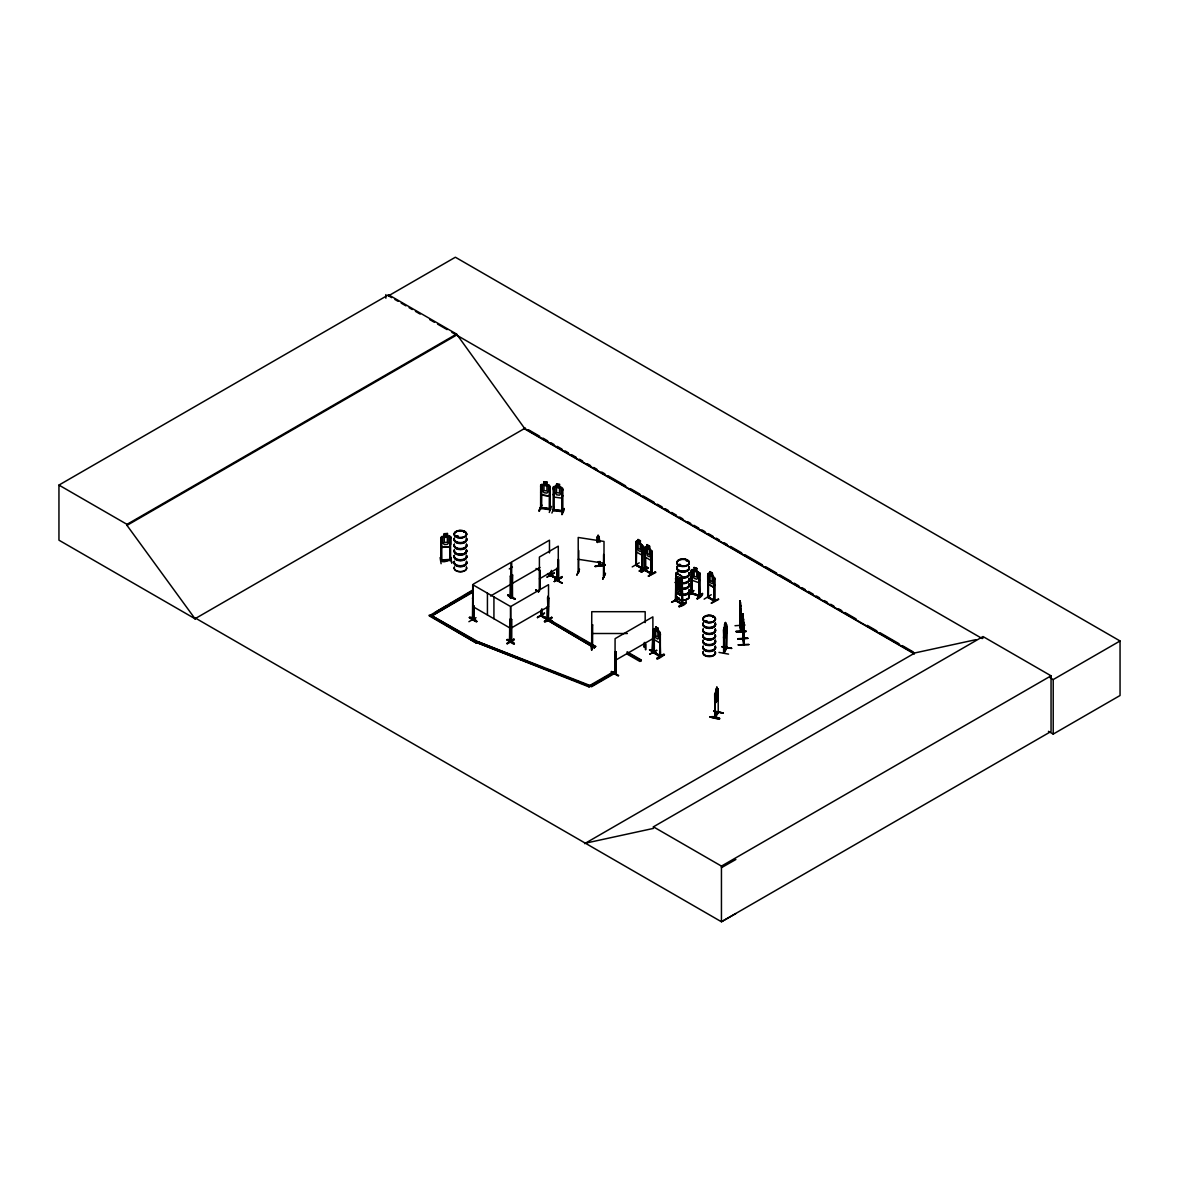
<?xml version="1.0" encoding="UTF-8"?>
<svg xmlns="http://www.w3.org/2000/svg" width="1179" height="1179" viewBox="0 0 1179 1179"><rect width="100%" height="100%" fill="white"/><g stroke="black" fill="none" stroke-linecap="round" stroke-linejoin="round"><path stroke-width="1.5" d="M740.25 611.312L740.412 613.331L740.545 605.254L740.869 631.546L739.793 625.843M740.736 630.632L740.338 625.872M741.223 630.986L741.149 630.102M692.176 569.457L699.766 573.009L699.751 596.456L691.145 593.538L691.233 570.164L694.107 570.12M692.102 593.037L691.145 592.713M699.751 595.66L698.97 595.955M699.928 596.279L691.366 593.317L691.38 570.179M743.581 619.579L743.698 644.648L743.242 638.591M714.666 701.343L715.122 703.495L717.775 699.309L718.129 688.904L718.247 712.823M718.984 652.4L728.548 654.124M743.271 626.447L743.418 625.238M710.009 717.009C715.8 714.931 728.534 722.27 710.009 717.009L719.411 718.954M710.171 716.699L719.603 718.276M538.567 591.917L535.752 590.207L538.715 591.77M535.723 590.281L538.759 591.342M726.5 647.846L723.582 653.122M726.279 647.551L726.971 647.02L726.721 648.362L726.456 624.369L726.279 648.347L726.912 626.034M741.237 631.399L740.265 625.843M743.227 639.431L742.962 613.787L743.212 616.735M457.953 536.637L457.29 535.708L458.086 536.357M463.598 532.23L463.907 531.906M679.06 564.8L680.416 564.49M679.148 564.608L680.416 564.8M679.104 565.168L680.607 564.667M686.443 561.13L687.106 561.071M705.086 621.466L706.766 620.906M705.248 621.097L706.177 620.64M705.293 621.466L706.604 620.788M706.575 621.2L706.074 620.861M713.044 617.28L713.398 616.985M712.632 617.428L713.221 616.853M714.739 701.446L714.666 694.195L718.085 688.993M718.173 711.453L714.754 717.554M716.95 689.877L716.891 687.018L715.24 693.296L715.063 717.746L715.226 716.861M717.819 711.939L718.542 711.556L718.099 712.322M718.497 712.396L715.093 717.702L715.078 695.33M725.542 625.386L725.468 622.527L724.039 628.864L724.009 653.313L726.942 647.787M742.667 622.792L742.667 615.644M740.265 603.766L739.881 602.086L739.896 626.388M724.289 652.694L723.921 651.899L724.127 653.225M469.316 617.56C472.573 615.114 484.481 628.171 469.316 617.56L476.463 621.584M469.655 617.31L476.773 621.377M508.12 595.1L515.297 598.755M506.852 639.858C510.094 637.323 522.002 650.572 506.882 639.784M611.533 671.735L618.68 675.434M611.577 671.367L611.179 672.045L618.341 676.039M600.008 565.08L598.608 561.602M642.688 552.863L641.892 555.176L642.688 552.966M651.81 558.153L650.941 560.408L645.473 557.254L644.839 554.13M659.444 642.584L660.373 640.462M660.299 640.389L659.503 642.702L654.05 639.563L653.328 636.468M707.636 581.159L708.358 584.239L713.811 587.393L714.621 585.079M713.811 587.393L714.621 585.182M675.434 600.627L682.494 604.635L682.302 579.095L681.58 576L676.053 572.891L675.98 592.683L681.491 595.793L682.228 593.523M681.491 595.793L682.376 593.538M678.883 586.685L678.736 586.803M441.005 544.727L441.992 547.321L449.597 546.938L450.702 544.138L450.702 536.931L449.553 536.062L441.933 536.519L440.917 537.609L440.74 560.998L440.799 538.98L441.698 538.921L441.845 560.924L440.725 559.966M540.763 485.114L541.721 484.348L549.09 485.306L550.239 486.382L550.254 509.77L540.616 508.444L540.675 485.011L543.873 484.495M541.5 486.75L540.616 486.632L541.5 486.75L541.367 508.606C542.266 507.162 552.936 509.181 550.18 509.814M543.873 481.798L547.071 482.255L543.873 481.798L543.961 484.657L542.355 485.321L542.355 490.331L543.961 492.704L546.938 493.117L548.53 491.201L548.53 486.19L546.938 485.07L547.071 482.255M540.645 492.262L541.633 495.062L549.163 496.05L550.269 493.529M547.071 484.937L549.134 485.217M541.235 505.393L538.847 511.067L541.677 505.069M541.706 505.054L539.392 511.141M549.355 487.634L550.239 487.752L549.355 487.634L549.281 509.637M540.704 507.692C543.136 508.134 539.805 506.469 540.822 508.223C539.776 505.835 562.516 511.804 541.677 507.81M553.098 510.478L553.26 487.06C557.77 487.31 554.719 482.55 559.657 484.304L559.524 487.133L561.116 488.239L561.116 493.249L559.524 495.18L556.532 494.767L554.941 492.395L554.941 487.384L556.532 486.721L556.562 483.965M554.159 488.607L553.202 488.681L554.159 488.607L554.189 510.64L553.098 509.682M553.231 494.325L554.218 497.125L561.749 498.113L562.825 495.652M554.218 497.125L553.364 487.119M551.492 506.41L549.267 512.452M559.627 487.06L562.825 488.445L562.84 511.833L553.231 510.522M561.69 487.34L554.248 486.308M554.174 507.501L551.905 513.071M561.867 489.889L562.825 489.816L561.867 489.889L561.941 511.774L561.941 489.683M554.086 509.829C579.022 512.158 547.69 510.581 554.159 509.623M562.928 510.846L554.263 509.873M561.72 514.545L564.078 508.473L562.236 514.575M699.663 580.171L698.734 582.603L692.102 580.333L691.233 577.356M550.166 493.5L549.075 496.005L541.736 494.929M554.277 572.876L547.248 576.958M537.432 617.56L544.212 613.316M578.742 550.593L578.697 572.611L578.167 571.756M576.929 575.219L579.493 569.177L576.929 574.777M603.604 576.531L603.663 554.454L603.619 576.502M603.53 575.883L604.134 576.28M602.867 578.815L605.402 573.186L602.823 578.771M602.823 579.228L605.461 573.598M639.269 562.855L632.209 566.907M641.243 572.169L648.332 567.747M656.895 650.381L649.821 654.139M704.128 599.153L711.276 594.717M468.903 621.701L476.007 617.693M440.121 557.608L441.108 563.724M472.381 619.903L473.413 620.11L472.691 597.915L472.47 619.933M509.608 640.58L510.286 641.73L509.814 619.358L509.962 641.17M676.083 579.169L675.434 578.801L676.333 579.036L676.068 601.039L675.832 599.684M681.948 603.471C665.899 595.454 687.711 605.505 681.816 603.501M550.681 575.514L557.741 579.523M551.227 575.043L551.359 575.897L551.625 572.066M557.033 568.204L557.52 578.683M557.991 578.58L551.448 575.323M540.896 615.733L541.692 616.16L541.618 610.663M541.942 615.217L541.205 614.76L541.603 616.16M541.618 616.116L541.868 608.703M548.235 619.653C549.768 618.695 542.738 619.078 541.235 615.6L541.235 610.147M636.483 541.323L642.761 545.715L642.688 569.133L635.673 565.08M636.365 564.741L635.658 564.314L636.233 565.493L636.631 550.814M642.039 546.938L642.923 547.174L642.039 546.938L641.951 568.75L642.437 567.821L642.997 569.03L635.982 564.933L635.864 541.78M644.839 569.619L645.694 569.752M645.031 569.354L645.694 570.548M651.132 574.04L651.265 573.009M645.031 570.15L651.972 574.217L651.456 573.068M653.299 652.694L660.373 656.703L660.299 633.241M654.08 652.488C674.476 662.834 639.18 644.869 660.549 656.511L659.901 634.331L659.665 656.364L660.048 655.347M659.577 656.276L660.505 656.452M708.166 596.898L708.387 597.738L708.564 581.203M707.592 597.326L714.695 601.378L714.695 577.931L708.387 573.421L707.68 597.355M713.973 579.154L714.857 579.375L713.973 579.154L713.914 600.995L714.828 600.332M724.687 624.516L725.586 622.556M724.687 625.415L725.277 624.325M724.599 627.051L723.523 629.792L723.98 638.93M726.529 624.472L725.586 625.238M726.249 624L723.626 629.807L723.626 653.254M723.921 630.883L724.039 653.24M723.965 639.062C730.803 618.4 723.729 645.311 723.552 636.925M721.99 646.903L731.717 648.317L722.137 646.564M726.279 647.772L724.289 652.134M512.217 595.911L511.922 597.252L512.585 575.013L511.701 575.249L512.585 575.013M549.723 574.615C548.869 577.99 548.618 570.474 553.305 577.194M615.011 672.988L615.792 672.531M716.67 687.917L715.992 689.877L716.67 688.801M715.019 703.48L717.775 699.309M713.634 711.291L723.243 712.986L713.811 710.966M715.447 716.581L717.79 712.293M456.42 535.959L456.465 536.637M457.894 536.519L457.349 536.769M440.695 560.791L450.599 560.393L450.599 536.976M450.555 538.376L449.656 538.435L449.803 560.497C452.205 557.151 445.367 563.916 440.946 561.012M597.252 542.222L597.635 536.43L597.576 542.546M597.281 536.917L599.492 540.778M592.728 646.195L591.858 646.225M645.252 646.195L644.382 646.195M645.252 646.991L644.206 646.991L644.279 642.467M507.825 595.292L514.958 599.359M558.595 581.35L558.286 559.391L558.286 581.203M441.02 537.639L441.933 536.519M694.048 567.497L694.151 570.297L692.736 570.71L692.736 575.72L694.151 578.344L696.789 579.257L698.204 577.592L698.204 572.581L696.789 571.196L696.936 568.411L694.048 567.497L696.789 568.514M692.014 571.992L691.233 571.727L692.014 571.992L692.014 593.848M696.877 571.152L699.707 573.053M698.882 574.35L699.84 574.438L698.882 574.35L699.663 596.471M689.479 594.496L693.783 590.473L688.61 595.469M688.551 595.808L693.665 590.826M699.663 595.675L691.233 592.772M692.191 571.815L692.176 593.597M702.404 593.435C704.187 596.751 689.42 603.619 702.463 593.494M697.29 598.858L702.463 593.789L697.349 598.77M680.032 585.123L678.721 586.877L676.79 583.325L678.308 580.996L676.79 576.929L678.795 580.702C679.679 576.988 682.464 579.994 679.266 581.542L680.755 585.388L678.765 581.866L676.849 583.222L678.264 587.216C675.007 588.778 677.925 591.843 678.765 588.1L680.784 591.843L679.237 587.79L680.74 585.654L677.763 583.752M473.147 619.314L473.929 618.061M474.076 619.093L474.105 605.977M510.772 597.959L510.404 596.957M510.772 597.163L510.404 597.753M512.541 596.883L512.334 574.866M548.751 574.807C548.883 577.872 549.635 572.611 549.473 575.249L548.766 575.661L549.547 575.205M511.642 640.551L511.141 640.904M510.787 641.494L510.758 606.492L548.53 584.681L548.471 619.83L578.373 637.102M511.642 619.506L510.758 619.741L511.642 619.506L511.642 641.347M615.969 651.692L615.084 651.928L615.969 651.692L616.042 673.548L615.011 673.784L615.792 673.327M653.122 651.353L652.164 652.341L652.945 651.884L652.871 616.853L615.084 638.664L615.011 673.784M653.122 630.249L652.4 652.473L653.122 652.09L652.871 630.117L652.164 652.341M450.702 559.583L449.803 559.701M476.699 642.555L477.79 641.627L591.504 686.075L615.114 672.443L613.743 671.647L590.134 685.279L589.043 686.9L476.699 642.555L589.043 686.222M589.043 686.9L612.166 673.238M653.122 652.149L654.212 652.016M679.31 564.373L678.898 565.168M706.707 621.362L705.057 621.23M635.776 565.183L636.527 541.176C639.652 545.125 637.353 535.015 638.104 542.266L636.955 542.487L636.955 547.498L638.104 550.313L640.285 551.566L641.45 550.092L641.45 545.081L640.285 543.519L640.433 540.748L638.031 539.451M635.79 541.706L636.527 541.176M707.724 574.04L708.461 573.377M654.139 628.702C651.825 629.173 658.899 629.91 659.533 631.9L660.373 633.241L659.562 631.826M675.331 582.485L676.112 581.94L681.521 584.99M591.711 645.93L592.757 646.387M591.652 646.755L592.757 646.962L591.681 646.991L591.755 611.695L645.178 611.695L645.178 622.6M592.654 646.21L592.551 647.02L592.654 624.944L591.755 624.944L592.654 624.944M644.309 646.991L644.176 645.974L645.281 645.959M539.702 570.105L539.643 589.706M539.392 591.313L539.392 557.048L558.286 546.142L558.315 581.556L558.522 559.539M555.058 579.051L562.177 583.133M677.674 580.053L680.032 581.38L677.689 580.23M676.009 581.866L675.258 582.411L676.068 583.723L677.733 584.592L676.643 582.986L676.643 577.975L677.807 576.502L679.974 577.754L681.138 580.569L681.123 590.664L679.959 592.153L677.763 590.915L676.584 588.1L676.584 583.089L677.763 582.868M680.032 584.062L681.123 585.654L679.974 585.801M682.302 586.376L681.55 584.917L682.302 586.376L679.974 585.978L679.974 588.66M510.374 576.015L511.259 575.779L510.551 598.004L510.374 576.015L511.259 575.779M473.324 598.284L472.44 598.062M510.374 597.738L511.008 562.383L473.221 584.194L473.162 620.272L472.47 619.137M473.162 619.712L474.105 619.034L473.87 605.844M512.334 596.677L511.627 597.105L511.701 561.985L549.473 540.174L549.473 552.907M548.78 598.077L547.896 598.298L548.78 598.077L548.132 620.301L547.999 596.338M545.553 617.516L552.686 621.569L545.214 617.295M506.941 643.292L513.97 639.18L507.279 643.881M506.955 643.675L514.324 639.814L513.941 639.136M548.25 620.228L547.528 597.429M682.228 579.14L681.713 604.267L682.022 582.279L682.744 604.503L675.685 600.479L675.685 578.668M682.67 582.647L681.771 582.426M679.001 597.989L671.573 602.336L679.001 598.446M678.957 598.313L671.927 602.115M686.134 602.056C686.782 606.094 669.333 609.794 686.193 602.13M679.104 606.625L686.193 602.425L679.192 606.625M649.496 649.924L657.027 653.755L649.894 649.688M615.084 672.855L616.042 673.548L615.718 651.56M195.891 618.341L195.124 618.798L58.95 540.174L58.95 485.085L388.539 294.794L456.582 334.07L524.626 428.449L914.197 653.372M388.539 294.794L388.539 295.811L455.374 257.228L1120.05 640.978L1120.05 695.507L1053.215 734.09L1048.44 731.319M58.95 485.085L126.993 524.36L456.582 334.07M735.873 913.548L721.445 921.772L195.802 618.297L195.021 618.739L126.993 525.377L456.582 335.087M195.021 618.739L525.392 428.006M429.185 615.158L476.404 643.1L429.185 615.836L473.059 589.824M509.269 568.926L512.423 567.099M435.287 612.314L446.296 605.962M449.45 604.134L460.473 597.782M463.612 595.955L473.059 590.502M472.867 591.534L431.941 615.836L472.867 592.212M490.538 596.014L511.008 584.194M511.701 583.797L540.026 567.438M539.392 578.86L558.286 567.954M554.277 573.171L546.879 577.135M557.328 578.167L550.77 575.544L550.74 571.844M556.96 579.066L558.006 579.346L551.094 575.352M554.336 581.498C577.946 566.996 538.832 590.266 561.808 577.636M554.395 581.453L561.513 577.401M635.997 543.165L636.365 565.537M640.359 543.475L642.761 545.715L642.54 569.133M635.717 548.942L636.424 552.023L641.966 555.132M476.404 642.422L477.79 641.627L544.167 668.11M647.168 547.321L647.168 544.624L647.168 547.498L646.004 547.719L647.168 555.545L649.334 556.797L650.499 555.324L649.482 545.965L649.408 548.707L651.81 550.947L651.987 574.188M645.444 548.898L644.795 548.53L645.296 570.724M510.758 628.304L548.53 606.492M541.279 614.804L541.692 615.364M651.736 550.991L651.589 574.35M537.491 617.678L544.58 613.139L537.491 617.221M651.088 552.17L651.972 552.406L651.088 552.17L651.088 574.07L651.339 557.475M547.203 618.769L548.132 618.754M551.713 617.295C534.809 624.796 552.199 621.407 551.654 617.221M551.757 617.678L544.639 621.731L552.023 617.825M642.658 568.381L636.454 564.962L642.997 568.234M639.372 570.724C661.67 558.33 624.678 579.994 646.475 566.672M639.401 571.108L646.49 567.011M641.302 572.287L648.391 567.733L641.302 571.83M648.391 575.912L655.509 571.859L648.435 575.986M655.863 572.449L648.435 576.28M675.611 599.639L675.434 600.701L676.127 572.847L681.58 576M682.302 579.169L681.506 576.045M676.068 583.723L681.565 586.803M712.219 573.038L713.369 577.297L713.369 582.308L712.219 583.782L710.038 582.529L708.888 579.714L710.038 571.609L712.367 572.95L712.293 575.676L714.621 577.975L714.592 601.378M710.038 574.291L710.038 571.609M714.459 600.538L714.931 601.231L707.931 597.193L707.68 575.514L708.564 575.75M594.319 647.212L595.69 646.416L594.319 647.89L547.085 619.948L594.319 647.89M708.358 584.239L713.899 587.348M655.73 629.615L655.73 626.933L658.059 628.274L658.059 630.957M658.059 628.274L655.657 626.977M653.299 651.899L654.33 652.915L654.257 631.06M713.899 600.347L708.387 597.178L714.695 600.583M711.305 602.926L718.409 598.873M718.718 599.418L711.364 603.353M615.084 660.476L652.871 638.664M660.549 634.7L659.665 634.479M547.572 669.436L591.504 686.767L615.114 673.135L613.743 671.647M627.346 653.534L641.317 660.682L639.932 661.478L627.346 654.212M664.44 654.787C649.717 665.339 660.608 652.562 664.44 654.802M656.998 658.28L664.042 654.124M664.131 654.581L656.998 658.589M584.607 843.663L914.978 652.915L975.844 639.681M585.373 843.206L653.417 828.41L653.417 826.833L983.006 636.542L1051.049 675.818L1051.049 731.481L721.445 921.772L721.445 866.108L1051.049 675.818M983.006 638.119L982.24 638.576L451.837 332.345M1050.062 677.733L1053.215 679.561L1120.05 640.978M721.445 867.7L735.873 859.476M600.303 564.829L599.58 565.139L599.654 561.543M615.394 673.916L615.335 652.061M457.747 536.637L457.526 535.841M512.054 597.178L511.937 575.381M510.669 597.974L510.625 576.148M473.516 618.607L474.179 618.43M691.321 592.536L692.176 592.801M714.268 600.818L714.223 579.007M659.827 656.099L659.901 634.331M597.252 536.828L597.281 542.281M599.905 542.296L599.065 536.828L599.345 541.367M595.248 566.053C624.973 561.248 575.043 569.486 605.063 565.257M595.262 566.436L605.063 565.272M649.57 649.806L656.688 653.873M447.445 536.253L447.43 533.497L444.174 533.704L444.174 536.445M447.342 533.66L444.291 533.851L444.291 536.533L442.656 537.521L442.656 542.532L444.291 544.58L447.342 544.389L448.978 542.148L448.978 537.138L447.342 536.342L447.43 533.497M449.508 546.791L441.919 547.41L440.917 544.801M450.702 557.372L451.763 563.12L450.687 557.328M440.74 560.202L449.553 559.686M739.955 603.471L740.206 600.686L740.53 605.284M740.545 602.572L739.97 626.358L740.338 625.076M741.105 609.13L741.208 631.458M739.778 609.631L740.648 617.324L740.751 615.305M735.003 625.725L745.025 625.032M741.178 630.205L741.178 631.001M736.05 631.354L746.071 631.561L736.064 631.443M676.039 600.199L675.479 599.89M676.068 601.039L676.333 591.755M472.602 619.682L473.413 620.11M742.652 615.541L742.858 639.534M743.271 618.371L743.61 644.618M743.949 622.232L744.037 644.633L743.153 638.944M742.755 625.99C742.21 615.482 743.61 635.835 743.581 628.407M737.892 638.826L747.913 638.458M737.936 639.151L747.913 638.148L737.936 638.694M748.871 644.382C733.692 645.399 734.841 644.545 748.901 644.677M642.29 568.617L642.29 546.805M645.149 570.223L645.046 548.397M550.991 575.337L550.991 571.697M651.707 573.598L645.517 570.194L651.619 573.539M547.675 619.24L547.822 619.594M645.399 643.911L645.385 649.644M591.681 649.747C590.694 630.161 592.167 661.92 591.49 645.355M591.755 633.506L627.375 633.506M562.766 511.863L562.634 511.038M511.347 641.184L511.391 619.373M578.211 559.273L604.016 563.267M548.073 620.301L547.926 596.338M724.495 624.339L724.628 627.081M722.005 646.755L731.599 648.494M713.663 711.173L723.081 713.162M599.757 565.64L599.875 562.044M541.485 508.326L541.588 486.559M645.281 646.755L644.279 646.962M645.827 649.688L645.768 643.911M692.279 593.096L699.545 595.631M682.14 604.105L681.698 603.397M472.838 619.727L472.691 584.666L510.463 606.478L510.522 641.494M708.211 597.679L708.314 575.883M557.52 579.478L557.667 568.573M547.778 618.96L541.692 615.585L547.454 618.621M578.211 572.552L578.211 537.462L604.016 541.456L603.943 576.575M698.926 596.235L699.073 574.173M553.629 577.062L547.542 573.583L553.231 576.84M515.164 599.286L507.633 595.454L508.178 594.688M511.715 640.713L510.92 641.744L510.993 619.889M562.191 583.178L554.882 578.756L562.029 583.207M535.9 589.765L538.744 591.401M388.539 295.811L391.708 297.639M394.877 299.466L398.045 301.293M401.199 303.121L405.944 305.862M409.113 307.69L412.282 309.517M415.45 311.344L420.196 314.086M429.687 319.568L434.432 322.309M437.601 324.137L447.092 329.604M528.575 429.834L539.702 436.259M542.885 438.102L547.66 440.858M550.829 442.685L554.012 444.527M557.195 446.355L561.97 449.111M565.154 450.953L568.322 452.795M571.506 454.622L576.28 457.378M579.464 459.221L582.632 461.048M587.407 463.804L590.591 465.646M593.774 467.473L596.942 469.316M601.717 472.072L604.901 473.899M608.084 475.741L625.577 485.836M630.338 488.592L639.888 494.104M643.056 495.932L654.198 502.357M657.366 504.199L662.141 506.955M665.324 508.783L668.508 510.625M671.691 512.467L676.451 515.208M679.635 517.05L682.818 518.893M687.578 521.634L690.761 523.476M693.945 525.318L698.72 528.074M701.903 529.902L705.071 531.744M708.255 533.571L713.03 536.327M716.213 538.169L719.382 539.997M724.157 542.753L727.34 544.595M730.523 546.422L741.65 552.848M744.833 554.69L762.327 564.785M765.495 566.627L776.637 573.053M779.805 574.88L790.947 581.321M794.115 583.148L798.89 585.904M802.074 587.746L805.257 589.574M808.44 591.416L813.201 594.172M816.384 595.999L819.567 597.841M824.327 600.597L827.511 602.425M830.694 604.267L833.877 606.094M838.652 608.85L841.821 610.693M845.004 612.52L856.131 618.96M867.272 625.386L876.808 630.883M879.991 632.725L899.076 643.734M902.244 645.576L913.386 652.002M523.579 428.301L914.432 653.962M708.387 573.421L710.126 574.424M647.079 544.669L649.482 545.965M647.242 547.454L644.766 546.982L644.736 570.385L651.736 574.35M645.532 546.555L651.663 550.976M677.807 583.649L679.974 584.902M679.974 588.483L677.733 587.275L680.062 588.616M654.006 631.207L653.358 630.839L653.402 652.709L653.402 629.232M536.032 568.47L539.171 570.282M656.556 650.263L649.865 654.124M627.14 651.825L641.317 660.004M627.14 652.503L641.317 660.682M548.471 619.152L595.69 646.416M540.984 615.747L547.926 619.756M581.527 638.93L590.974 644.382M472.691 606.478L510.463 628.289M477.79 641.627L430.556 615.04M433.71 616.868L477.79 642.304M653.417 826.833L721.445 866.108M645.178 645.959L645.075 647.02L645.178 642.467M679.163 564.992L679.045 565.286M551.713 575.706L551.374 570.385M449.567 536.121L450.717 536.99M509.505 641.347L509.814 619.358M540.984 615.777L540.984 610.295M599.035 536.858L598.107 535.015L598.136 537.845M598.785 537.02L598.269 535.914L598.785 537.904M598.917 540.454L598.136 538.744L598.136 542.075M598.269 561.661L600.214 565.625L599.978 561.499M598.269 562.221L599.875 565.684M715.24 698.307L715.8 699.56L717.421 694.858L716.847 687.165M724.039 633.86L724.525 635.113L725.925 630.367L725.468 622.527M691.38 577.327L692.22 580.215M707.798 581.144L708.491 584.136M714.769 701.372L715.122 703.495M449.553 559.45L441.698 559.937M740.103 600.686L740.368 602.734M739.881 602.086L740.633 606.551M740.412 611.194L740.117 604.414M742.755 615.187L743.581 619.653M742.976 617.531L743.271 619.284M742.976 622.527L743.271 624.295M743.124 626.476L742.829 621.584M739.955 608.482L740.117 611.577M1053.215 679.561L1053.215 734.09M743.079 613.787L743.168 638.989M714.769 694.21L714.739 717.687M699.663 573.009L699.53 596.441M657.897 628.363L659.061 632.607L659.061 637.618L657.897 639.092L655.73 637.854L654.566 635.024L655.73 626.933M654.257 636.513L654.08 653.063M645.679 557.859L645.753 570.621M557.284 568.057L557.387 578.992M547.528 606.522L547.321 619.447L547.277 606.654M543.976 481.916L543.976 484.598M540.778 485.055L540.778 492.203M539.953 570.253L539.953 589.515M493.927 596.928L493.927 618.739M487.428 593.17L487.428 614.981M385.872 294.588L385.872 298.199M126.993 524.36L126.993 525.377M466.427 549.782A6.219 3.596 0 0 1 460.414 554.307A6.219 3.596 0 0 1 454.416 549.782M466.457 539.054A6.249 3.611 0 0 1 460.414 543.593A6.249 3.611 0 0 1 454.387 539.054M466.457 538.037A6.249 3.611 0 0 1 460.414 542.591A6.249 3.611 0 0 1 454.387 538.037M466.457 545.066A6.249 3.611 0 0 1 460.414 549.606A6.249 3.611 0 0 1 454.387 545.066M466.545 544.713A6.337 3.655 0 0 1 460.414 549.311A6.337 3.655 0 0 1 454.298 544.713M466.545 544.403A6.337 3.655 0 0 1 460.414 549.001A6.337 3.655 0 0 1 454.298 544.403M466.457 544.064A6.249 3.611 0 0 1 460.414 548.603A6.249 3.611 0 0 1 454.387 544.064M466.545 538.685A6.337 3.655 0 0 1 460.414 543.298A6.337 3.655 0 0 1 454.298 538.685M466.545 538.376A6.337 3.655 0 0 1 460.414 542.988A6.337 3.655 0 0 1 454.298 538.376M466.471 549.915A6.263 3.611 0 0 1 460.414 554.454A6.263 3.611 0 0 1 454.372 549.915M466.457 550.121A6.249 3.611 0 0 1 460.414 554.661A6.249 3.611 0 0 1 454.387 550.121M466.412 550.667A6.204 3.581 0 0 1 460.414 555.176A6.204 3.581 0 0 1 454.416 550.667M466.471 567.07A6.263 3.611 0 0 1 460.414 571.609A6.263 3.611 0 0 1 454.372 567.07M466.457 556.208A6.249 3.611 0 0 1 460.414 560.747A6.249 3.611 0 0 1 454.387 556.208M466.457 555.191A6.249 3.611 0 0 1 460.414 559.745A6.249 3.611 0 0 1 454.387 555.191M466.457 562.221A6.249 3.611 0 0 1 460.414 566.76A6.249 3.611 0 0 1 454.387 562.221M466.545 561.867A6.337 3.655 0 0 1 460.414 566.465A6.337 3.655 0 0 1 454.298 561.867M466.545 561.558A6.337 3.655 0 0 1 460.414 566.156A6.337 3.655 0 0 1 454.298 561.558M466.457 561.219A6.249 3.611 0 0 1 460.414 565.758A6.249 3.611 0 0 1 454.387 561.219M466.545 555.84A6.337 3.655 0 0 1 460.414 560.452A6.337 3.655 0 0 1 454.298 555.84M466.545 555.53A6.337 3.655 0 0 1 460.414 560.143A6.337 3.655 0 0 1 454.298 555.53M466.471 567.261A6.263 3.611 0 0 1 460.414 571.815A6.263 3.611 0 0 1 454.372 567.261M715.24 634.611A6.219 3.596 0 0 1 709.227 639.136A6.219 3.596 0 0 1 703.229 634.611M715.255 623.883A6.234 3.596 0 0 1 709.227 628.422A6.234 3.596 0 0 1 703.215 623.883M715.27 622.88A6.249 3.611 0 0 1 709.227 627.42A6.249 3.611 0 0 1 703.2 622.88M715.255 629.91A6.234 3.596 0 0 1 709.227 634.435A6.234 3.596 0 0 1 703.215 629.91M715.358 629.542A6.337 3.655 0 0 1 709.227 634.14A6.337 3.655 0 0 1 703.111 629.542M715.358 629.232A6.337 3.655 0 0 1 709.227 633.83A6.337 3.655 0 0 1 703.111 629.232M715.27 628.893A6.249 3.611 0 0 1 709.227 633.432A6.249 3.611 0 0 1 703.2 628.893M715.358 623.514A6.337 3.655 0 0 1 709.227 628.127A6.337 3.655 0 0 1 703.111 623.514M715.358 623.205A6.337 3.655 0 0 1 709.227 627.817A6.337 3.655 0 0 1 703.111 623.205M715.24 634.995A6.219 3.596 0 0 1 709.227 639.519A6.219 3.596 0 0 1 703.229 634.995M715.24 635.496A6.219 3.596 0 0 1 709.227 640.005A6.219 3.596 0 0 1 703.229 635.496M715.24 651.766A6.219 3.596 0 0 1 709.227 656.29A6.263 3.611 0 0 1 703.185 651.884M703.229 651.766A6.219 3.596 0 0 0 709.227 656.29A6.263 3.611 0 0 0 715.285 651.884M715.285 635.186A6.263 3.611 0 0 1 709.227 639.74A6.263 3.611 0 0 1 703.185 635.186M715.255 641.037A6.234 3.596 0 0 1 709.227 645.576A6.234 3.596 0 0 1 703.215 641.037M715.27 640.035A6.249 3.611 0 0 1 709.227 644.574A6.249 3.611 0 0 1 703.2 640.035M715.255 647.065A6.234 3.596 0 0 1 709.227 651.589A6.234 3.596 0 0 1 703.215 647.065M715.358 646.696A6.337 3.655 0 0 1 709.227 651.294A6.337 3.655 0 0 1 703.111 646.696M715.358 646.387A6.337 3.655 0 0 1 709.227 650.985A6.337 3.655 0 0 1 703.111 646.387M715.27 646.048A6.249 3.611 0 0 1 709.227 650.587A6.249 3.611 0 0 1 703.2 646.048M715.358 640.669A6.337 3.655 0 0 1 709.227 645.281A6.337 3.655 0 0 1 703.111 640.669M715.358 640.359A6.337 3.655 0 0 1 709.227 644.972A6.337 3.655 0 0 1 703.111 640.359M715.285 652.09A6.263 3.611 0 0 1 709.227 656.644A6.263 3.611 0 0 1 703.185 652.09M689.17 573.245A6.337 3.655 0 0 1 681.403 577.725M676.923 573.245A6.337 3.655 0 0 1 677.557 572.36M689.081 573.598A6.249 3.611 0 0 1 681.433 578.019M677.011 573.598A6.249 3.611 0 0 1 677.63 572.729M689.17 567.217A6.337 3.655 0 0 1 682.214 571.8A6.337 3.655 0 0 1 677.557 566.347M689.081 572.596A6.249 3.611 0 0 1 681.433 577.017M676.805 573.525A6.249 3.611 0 0 1 677.63 571.727M689.081 567.585A6.249 3.611 0 0 1 682.228 572.095A6.249 3.611 0 0 1 677.63 566.716M689.17 572.935A6.337 3.655 0 0 1 681.403 577.415M676.717 573.878A6.337 3.655 0 0 1 677.557 572.051M689.17 566.907A6.337 3.655 0 0 1 682.214 571.491A6.337 3.655 0 0 1 677.557 566.038M689.081 566.583A6.249 3.611 0 0 1 682.228 571.093A6.249 3.611 0 0 1 677.63 565.714M689.052 578.314A6.204 3.581 0 0 1 681.433 582.706M689.096 578.432A6.263 3.611 0 0 1 681.433 582.853M689.096 595.587A6.263 3.611 0 0 1 683.864 600.111A6.263 3.611 0 0 1 676.79 596.53M689.067 595.793A6.234 3.596 0 0 1 683.864 600.288A6.234 3.596 0 0 1 676.805 596.721M689.081 590.753A6.249 3.611 0 0 1 684.66 595.174A6.249 3.611 0 0 1 677.011 592.624M689.052 595.469A6.204 3.581 0 0 1 683.864 599.949A6.204 3.581 0 0 1 676.834 596.397M689.17 590.399A6.337 3.655 0 0 1 684.69 594.879A6.337 3.655 0 0 1 676.923 592.285M689.17 590.089A6.337 3.655 0 0 1 685.471 594.408A6.337 3.655 0 0 1 677.557 592.86M689.081 589.751A6.249 3.611 0 0 1 686.856 593.538A6.249 3.611 0 0 1 679.929 593.803M678.632 593.229A6.249 3.611 0 0 1 677.63 592.492M689.081 584.74A6.249 3.611 0 0 1 681.433 589.161M689.081 578.712A6.249 3.611 0 0 1 681.433 583.119M689.17 584.062A6.337 3.655 0 0 1 681.403 588.542M689.067 583.738A6.234 3.596 0 0 1 681.433 588.144M689.067 579.198A6.234 3.596 0 0 1 681.433 583.605M689.17 584.371A6.337 3.655 0 0 1 681.403 588.852M507.191 639.549L514.309 643.66L507.176 639.593M725.439 626.255L724.525 632.961L725.439 626.255M716.847 690.747L715.8 692.412L715.8 697.423L716.847 695.757L716.847 690.747M550.003 574.261L548.618 575.735L550.003 574.261M446.797 534.146L444.837 534.264L444.837 535.163L446.797 535.03L446.797 534.146M447.342 537.241L444.291 537.432L444.291 542.443L447.342 542.252L447.342 537.241M746.027 631.163L736.05 631.811L746.027 631.222M546.408 482.756L544.492 482.491L544.492 483.39L546.408 483.655L546.408 482.756M558.993 484.82L557.077 484.554L557.077 485.453L558.993 485.719L558.993 484.82M546.938 485.969L543.961 485.556L543.961 490.552L546.938 490.965L546.938 485.969M559.524 488.018L556.532 487.605L556.532 492.616L559.524 493.028L559.524 488.018M696.317 568.809L694.623 568.219L696.317 569.693L696.317 568.809M696.789 572.095L694.151 571.196L694.151 576.207L696.789 577.106L696.789 572.095M679.561 581.645L678.146 580.849L679.561 582.544L679.561 581.645M679.959 590.001L677.763 588.763L677.807 578.638L679.974 579.891L679.959 590.001M711.821 573.274L710.436 572.463L711.821 574.158L711.821 573.274M712.219 576.619L710.038 575.367L710.038 580.377L712.219 581.63L712.219 576.619M639.888 541.058L638.502 540.262L639.888 541.957L639.888 541.058M648.951 546.29L647.551 545.479L648.951 547.174L648.951 546.29M640.285 544.418L638.104 543.165L638.104 548.176L640.285 549.429L640.285 544.418M649.334 549.635L647.168 548.382L647.168 553.393L649.334 554.646L649.334 549.635M679.59 586.921L678.205 586.11L679.59 587.82L679.59 586.921M657.514 628.584L656.113 627.788L657.514 629.483L657.514 628.584M657.897 631.944L655.73 630.691L655.73 635.702L657.897 636.955L657.897 631.944M457.29 537.049A6.249 3.611 0 0 0 466.663 533.925A6.249 3.611 0 0 0 457.29 530.801A6.249 3.611 0 0 0 457.29 537.049M457.305 537.55A6.219 3.596 0 0 0 466.648 534.426A6.219 3.596 0 0 0 457.305 531.316A6.219 3.596 0 0 0 457.305 537.55M457.29 537.27A6.263 3.611 0 0 0 466.678 534.131A6.263 3.611 0 0 0 457.29 531.007A6.263 3.611 0 0 0 457.29 537.27M706.118 621.878A6.219 3.596 0 0 0 715.461 618.769A6.219 3.596 0 0 0 706.118 615.659A6.219 3.596 0 0 0 706.118 621.878M706.118 622.379A6.219 3.596 0 0 0 715.461 619.27A6.219 3.596 0 0 0 706.118 616.16A6.219 3.596 0 0 0 706.118 622.379M706.103 622.099A6.263 3.611 0 0 0 715.491 618.96A6.263 3.611 0 0 0 706.103 615.836A6.263 3.611 0 0 0 706.103 622.099M679.929 565.611A6.249 3.611 0 0 0 689.302 562.486A6.249 3.611 0 0 0 679.929 559.362A6.249 3.611 0 0 0 679.929 565.611M679.929 566.097A6.234 3.596 0 0 0 689.288 562.972A6.234 3.596 0 0 0 679.929 559.863A6.234 3.596 0 0 0 679.929 566.097M679.915 565.802A6.263 3.611 0 0 0 689.302 562.678A6.263 3.611 0 0 0 679.915 559.553A6.263 3.611 0 0 0 679.915 565.802"/></g></svg>
